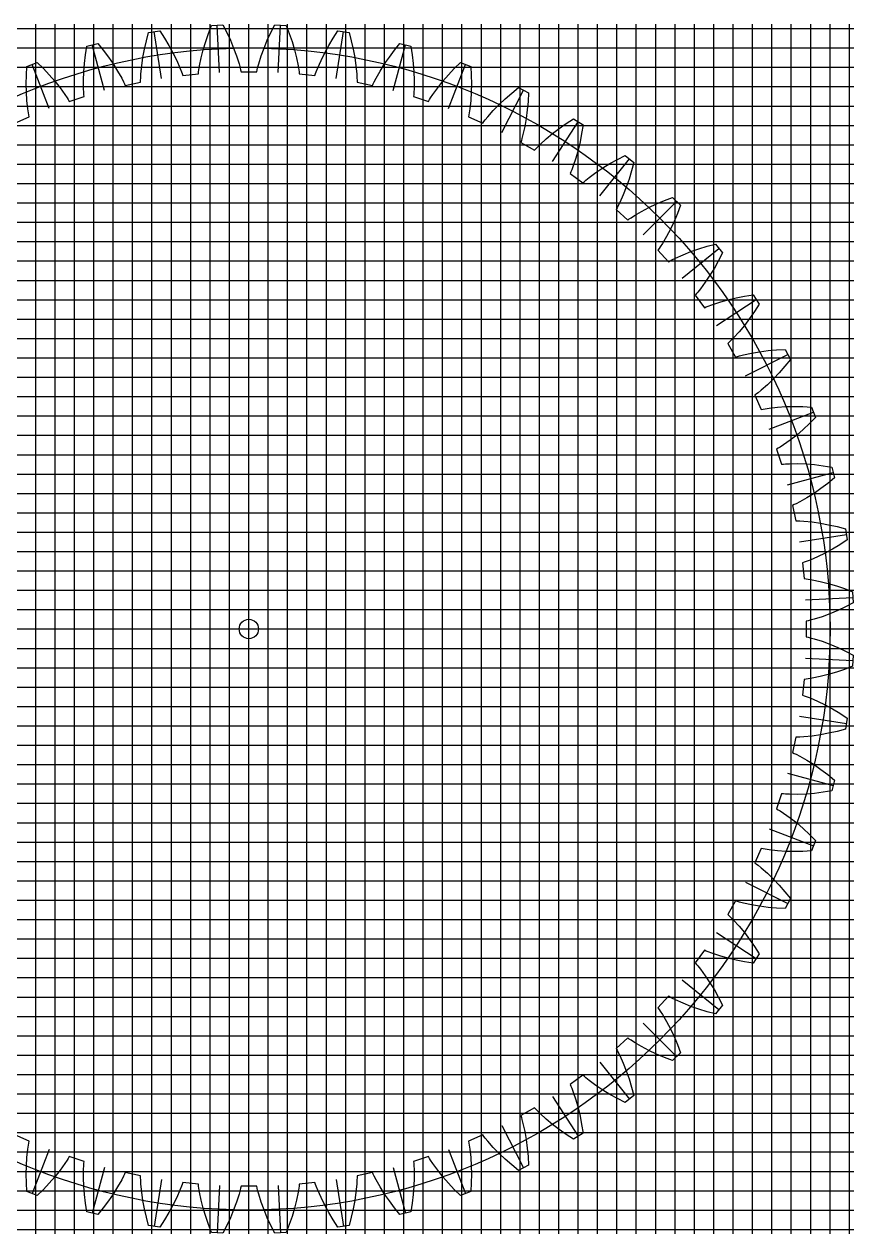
# Model space of a CAD drawing. Extents: x 0 to 82.4, y -0.2 to 62.4.
# Drawn here: x 39.6 to 82.4, y 0 to 62.4 of the extents above; entities that cross this region are included whole.
import ezdxf

# ---------------------------------------------------------------- set-up
doc = ezdxf.new("R2010")
doc.units = 0

msp = doc.modelspace()

# ---------------------------------------------------------------- linework, layer by layer
at = {"layer": 'a'}
for p, q in [((51.22491, 20.8166), (51.22491, 41.63321)), ((40.8166, 31.22491), (61.63321, 31.22491))]:
    msp.add_line(p, q, dxfattribs=at)
msp.add_lwpolyline([(39.15251, 57.34508), (39.89185, 57.67425), (39.87171, 57.77666), (39.85322, 57.87976), (39.82084, 58.08785), (39.77267, 58.51071), (39.7444, 58.94129), (39.73431, 59.37861), (39.74124, 59.82191), (39.76438, 60.27058), (40.30639, 60.47864), (40.62381, 60.1607), (40.92558, 59.8359), (41.2107, 59.50415), (41.47781, 59.16525), (41.72496, 58.81878), (41.84013, 58.64247), (41.89538, 58.55348), (41.94895, 58.4639), (42.71864, 58.71399), (42.70932, 58.81794), (42.70171, 58.92241), (42.69126, 59.13274), (42.68755, 59.55832), (42.70445, 59.9895), (42.74012, 60.42548), (42.79334, 60.86562), (42.86326, 61.30941), (43.42405, 61.45968), (43.7065, 61.1103), (43.97267, 60.75574), (44.22155, 60.396), (44.45177, 60.03104), (44.66135, 59.66063), (44.75746, 59.47325), (44.8031, 59.37897), (44.84701, 59.28428), (45.63863, 59.45254), (45.64023, 59.55691), (45.64358, 59.6616), (45.65517, 59.87187), (45.69597, 60.2955), (45.75784, 60.72255), (45.83889, 61.15241), (45.93783, 61.58458), (46.05375, 62.01864), (46.62718, 62.10946), (46.87156, 61.73247), (47.09921, 61.35203), (47.30912, 60.96825), (47.49994, 60.58122), (47.66965, 60.19093), (47.74564, 59.99453), (47.78118, 59.896), (47.81495, 59.79724), (48.61982, 59.88184), (48.63232, 59.98546), (48.6466, 60.08923), (48.6801, 60.29714), (48.76496, 60.71418), (48.87113, 61.13243), (48.99667, 61.55146), (49.14025, 61.97092), (49.3009, 62.39048), (49.88068, 62.42087), (50.08432, 62.0204), (50.27095, 61.61824), (50.4396, 61.21463), (50.58891, 60.80977), (50.7169, 60.40388), (50.77195, 60.20061), (50.79699, 60.0989), (50.82025, 59.99715), (51.62956, 59.99715), (51.65282, 60.0989), (51.67787, 60.20061), (51.73292, 60.40388), (51.8609, 60.80977), (52.01022, 61.21463), (52.17886, 61.61824), (52.3655, 62.0204), (52.56913, 62.42087), (53.14891, 62.39048), (53.30957, 61.97092), (53.45314, 61.55146), (53.57868, 61.13243), (53.68486, 60.71418), (53.76971, 60.29714), (53.80322, 60.08923), (53.81749, 59.98546), (53.82999, 59.88184), (54.63486, 59.79724), (54.66863, 59.896), (54.70417, 59.99453), (54.78017, 60.19093), (54.94988, 60.58122), (55.14069, 60.96825), (55.35061, 61.35203), (55.57826, 61.73247), (55.82263, 62.10946), (56.39606, 62.01864), (56.51198, 61.58458), (56.61092, 61.15241), (56.69197, 60.72255), (56.75385, 60.2955), (56.79465, 59.87187), (56.80623, 59.6616), (56.80959, 59.55691), (56.81118, 59.45254), (57.6028, 59.28428), (57.64671, 59.37897), (57.69235, 59.47325), (57.78847, 59.66063), (57.99804, 60.03104), (58.22827, 60.396), (58.47715, 60.75574), (58.74332, 61.1103), (59.02576, 61.45968), (59.58656, 61.30941), (59.65647, 60.86562), (59.7097, 60.42548), (59.74537, 59.9895), (59.76226, 59.55832), (59.75856, 59.13274), (59.7481, 58.92241), (59.74049, 58.81794), (59.73117, 58.71399), (60.50087, 58.4639), (60.55443, 58.55348), (60.60968, 58.64247), (60.72485, 58.81878), (60.972, 59.16525), (61.23911, 59.50415), (61.52423, 59.8359), (61.826, 60.1607), (62.14342, 60.47864), (62.68544, 60.27058), (62.70858, 59.82191), (62.71551, 59.37861), (62.70541, 58.94129), (62.67714, 58.51071), (62.62897, 58.08785), (62.59659, 57.87976), (62.5781, 57.77666), (62.55797, 57.67425), (63.2973, 57.34508), (63.35994, 57.42857), (63.42419, 57.51129), (63.55716, 57.6746), (63.83917, 57.99334), (64.14024, 58.30247), (64.45847, 58.60259), (64.79254, 58.89407), (65.14145, 59.17709), (65.65876, 58.91351), (65.63487, 58.46488), (65.59542, 58.02329), (65.53967, 57.58942), (65.46655, 57.16415), (65.37444, 56.74864), (65.32049, 56.54508), (65.29132, 56.44448), (65.26059, 56.34473), (65.96147, 55.94008), (66.03249, 56.01657), (66.10503, 56.09212), (66.25434, 56.24063), (66.56813, 56.52815), (66.89986, 56.80411), (67.24773, 57.06933), (67.61043, 57.32429), (67.98702, 57.56929), (68.47393, 57.25308), (68.40328, 56.8094), (68.31789, 56.37435), (68.21709, 55.94869), (68.09992, 55.53339), (67.96489, 55.12979), (67.88995, 54.93299), (67.85043, 54.83598), (67.80944, 54.73999), (68.46418, 54.26429), (68.54281, 54.33294), (68.62285, 54.4005), (68.78687, 54.53259), (69.12898, 54.78573), (69.48775, 55.02551), (69.86143, 55.25291), (70.2488, 55.46856), (70.64893, 55.67285), (71.10013, 55.30748), (70.98349, 54.87362), (70.85309, 54.44988), (70.70835, 54.03709), (70.54841, 53.63631), (70.37193, 53.24904), (70.27682, 53.06114), (70.22738, 52.9688), (70.17658, 52.87762), (70.77801, 52.33609), (70.86338, 52.39614), (70.95005, 52.45496), (71.12698, 52.56918), (71.49368, 52.78518), (71.87554, 52.98614), (72.27095, 53.17323), (72.67874, 53.34721), (73.09803, 53.50856), (73.50856, 53.09803), (73.34721, 52.67874), (73.17323, 52.27095), (72.98614, 51.87554), (72.78518, 51.49368), (72.56918, 51.12698), (72.45496, 50.95005), (72.39614, 50.86338), (72.33609, 50.77801), (72.87762, 50.17658), (72.9688, 50.22738), (73.06114, 50.27682), (73.24904, 50.37193), (73.63631, 50.54841), (74.03709, 50.70835), (74.44988, 50.85309), (74.87362, 50.98349), (75.30748, 51.10013), (75.67285, 50.64893), (75.46856, 50.2488), (75.25291, 49.86143), (75.02551, 49.48775), (74.78573, 49.12898), (74.53259, 48.78687), (74.4005, 48.62285), (74.33294, 48.54281), (74.26429, 48.46418), (74.73999, 47.80944), (74.83598, 47.85043), (74.93299, 47.88995), (75.12979, 47.96489), (75.53339, 48.09992), (75.94869, 48.21709), (76.37435, 48.31789), (76.8094, 48.40328), (77.25308, 48.47393), (77.56929, 47.98702), (77.32429, 47.61043), (77.06933, 47.24773), (76.80411, 46.89986), (76.52815, 46.56813), (76.24063, 46.25434), (76.09212, 46.10503), (76.01657, 46.03249), (75.94008, 45.96147), (76.34473, 45.26059), (76.44448, 45.29132), (76.54508, 45.32049), (76.74864, 45.37444), (77.16415, 45.46655), (77.58942, 45.53967), (78.02329, 45.59542), (78.46488, 45.63487), (78.91351, 45.65876), (79.17709, 45.14145), (78.89407, 44.79254), (78.60259, 44.45847), (78.30247, 44.14024), (77.99334, 43.83917), (77.6746, 43.55716), (77.51129, 43.42419), (77.42857, 43.35994), (77.34508, 43.2973), (77.67425, 42.55797), (77.77666, 42.5781), (77.87976, 42.59659), (78.08785, 42.62897), (78.51071, 42.67714), (78.94129, 42.70541), (79.37861, 42.71551), (79.82191, 42.70858), (80.27058, 42.68544), (80.47864, 42.14342), (80.1607, 41.826), (79.8359, 41.52423), (79.50415, 41.23911), (79.16525, 40.972), (78.81878, 40.72485), (78.64247, 40.60968), (78.55348, 40.55443), (78.4639, 40.50087), (78.71399, 39.73117), (78.81794, 39.74049), (78.92241, 39.7481), (79.13274, 39.75856), (79.55832, 39.76226), (79.9895, 39.74537), (80.42548, 39.7097), (80.86562, 39.65647), (81.30941, 39.58656), (81.45968, 39.02576), (81.1103, 38.74332), (80.75574, 38.47715), (80.396, 38.22827), (80.03104, 37.99804), (79.66063, 37.78847), (79.47325, 37.69235), (79.37897, 37.64671), (79.28428, 37.6028), (79.45254, 36.81118), (79.55691, 36.80959), (79.6616, 36.80623), (79.87187, 36.79465), (80.2955, 36.75385), (80.72255, 36.69197), (81.15241, 36.61092), (81.58458, 36.51198), (82.01864, 36.39606), (82.10946, 35.82263), (81.73247, 35.57826), (81.35203, 35.35061), (80.96825, 35.14069), (80.58122, 34.94988), (80.19093, 34.78017), (79.99453, 34.70417), (79.896, 34.66863), (79.79724, 34.63486), (79.88184, 33.82999), (79.98546, 33.81749), (80.08923, 33.80322), (80.29714, 33.76971), (80.71418, 33.68486), (81.13243, 33.57868), (81.55146, 33.45314), (81.97092, 33.30957), (82.39048, 33.14891), (82.42087, 32.56913), (82.0204, 32.3655), (81.61824, 32.17886), (81.21463, 32.01022), (80.80977, 31.8609), (80.40388, 31.73292), (80.20061, 31.67787), (80.0989, 31.65282), (79.99715, 31.62956), (79.99715, 30.82025), (80.0989, 30.79699), (80.20061, 30.77195), (80.40388, 30.7169), (80.80977, 30.58891), (81.21463, 30.4396), (81.61824, 30.27095), (82.0204, 30.08432), (82.42087, 29.88068), (82.39048, 29.3009), (81.97092, 29.14025), (81.55146, 28.99667), (81.13243, 28.87113), (80.71418, 28.76496), (80.29714, 28.6801), (80.08923, 28.6466), (79.98546, 28.63232), (79.88184, 28.61982), (79.79724, 27.81495), (79.896, 27.78118), (79.99453, 27.74564), (80.19093, 27.66965), (80.58122, 27.49994), (80.96825, 27.30912), (81.35203, 27.09921), (81.73247, 26.87156), (82.10946, 26.62718), (82.01864, 26.05375), (81.58458, 25.93783), (81.15241, 25.83889), (80.72255, 25.75784), (80.2955, 25.69597), (79.87187, 25.65517), (79.6616, 25.64358), (79.55691, 25.64023), (79.45254, 25.63863), (79.28428, 24.84701), (79.37897, 24.8031), (79.47325, 24.75746), (79.66063, 24.66135), (80.03104, 24.45177), (80.396, 24.22155), (80.75574, 23.97267), (81.1103, 23.7065), (81.45968, 23.42405), (81.30941, 22.86326), (80.86562, 22.79334), (80.42548, 22.74012), (79.9895, 22.70445), (79.55832, 22.68755), (79.13274, 22.69126), (78.92241, 22.70171), (78.81794, 22.70932), (78.71399, 22.71864), (78.4639, 21.94895), (78.55348, 21.89538), (78.64247, 21.84013), (78.81878, 21.72496), (79.16525, 21.47781), (79.50415, 21.2107), (79.8359, 20.92558), (80.1607, 20.62381), (80.47864, 20.30639), (80.27058, 19.76438), (79.82191, 19.74124), (79.37861, 19.73431), (78.94129, 19.7444), (78.51071, 19.77267), (78.08785, 19.82084), (77.87976, 19.85322), (77.77666, 19.87171), (77.67425, 19.89185), (77.34508, 19.15251), (77.42857, 19.08988), (77.51129, 19.02563), (77.6746, 18.89266), (77.99334, 18.61065), (78.30247, 18.30957), (78.60259, 17.99134), (78.89407, 17.65727), (79.17709, 17.30836), (78.91351, 16.79106), (78.46488, 16.81494), (78.02329, 16.85439), (77.58942, 16.91014), (77.16415, 16.98326), (76.74864, 17.07537), (76.54508, 17.12933), (76.44448, 17.15849), (76.34473, 17.18922), (75.94008, 16.48834), (76.01657, 16.41733), (76.09212, 16.34478), (76.24063, 16.19547), (76.52815, 15.88169), (76.80411, 15.54995), (77.06933, 15.20209), (77.32429, 14.83938), (77.56929, 14.4628), (77.25308, 13.97588), (76.8094, 14.04653), (76.37435, 14.13192), (75.94869, 14.23272), (75.53339, 14.34989), (75.12979, 14.48493), (74.93299, 14.55987), (74.83598, 14.59939), (74.73999, 14.64038), (74.26429, 13.98563), (74.33294, 13.90701), (74.4005, 13.82696), (74.53259, 13.66295), (74.78573, 13.32083), (75.02551, 12.96206), (75.25291, 12.58838), (75.46856, 12.20101), (75.67285, 11.80088), (75.30748, 11.34969), (74.87362, 11.46633), (74.44988, 11.59673), (74.03709, 11.74147), (73.63631, 11.90141), (73.24904, 12.07789), (73.06114, 12.17299), (72.9688, 12.22243), (72.87762, 12.27323), (72.33609, 11.6718), (72.39614, 11.58643), (72.45496, 11.49976), (72.56918, 11.32284), (72.78518, 10.95613), (72.98614, 10.57427), (73.17323, 10.17887), (73.34721, 9.77108), (73.50856, 9.35178), (73.09803, 8.94125), (72.67874, 9.1026), (72.27095, 9.27658), (71.87554, 9.46368), (71.49368, 9.66463), (71.12698, 9.88063), (70.95005, 9.99485), (70.86338, 10.05367), (70.77801, 10.11373), (70.17658, 9.57219), (70.22738, 9.48102), (70.27682, 9.38867), (70.37193, 9.20078), (70.54841, 8.81351), (70.70835, 8.41273), (70.85309, 7.99993), (70.98349, 7.57619), (71.10013, 7.14233), (70.64893, 6.77696), (70.2488, 6.98126), (69.86143, 7.1969), (69.48775, 7.42431), (69.12898, 7.66408), (68.78687, 7.91722), (68.62285, 8.04931), (68.54281, 8.11687), (68.46418, 8.18552), (67.80944, 7.70982), (67.85043, 7.61383), (67.88995, 7.51683), (67.96489, 7.32002), (68.09992, 6.91642), (68.21709, 6.50112), (68.31789, 6.07546), (68.40328, 5.64041), (68.47393, 5.19673), (67.98702, 4.88052), (67.61043, 5.12553), (67.24773, 5.38049), (66.89986, 5.6457), (66.56813, 5.92166), (66.25434, 6.20918), (66.10503, 6.35769), (66.03249, 6.43325), (65.96147, 6.50974), (65.26059, 6.10508), (65.29132, 6.00534), (65.32049, 5.90473), (65.37444, 5.70117), (65.46655, 5.28567), (65.53967, 4.86039), (65.59542, 4.42653), (65.63487, 3.98493), (65.65876, 3.5363), (65.14145, 3.27272), (64.79254, 3.55575), (64.45847, 3.84722), (64.14024, 4.14735), (63.83917, 4.45647), (63.55716, 4.77522), (63.42419, 4.93852), (63.35994, 5.02124), (63.2973, 5.10474), (62.55797, 4.77556), (62.5781, 4.67315), (62.59659, 4.57005), (62.62897, 4.36196), (62.67714, 3.93911), (62.70541, 3.50852), (62.71551, 3.0712), (62.70858, 2.62791), (62.68544, 2.17924), (62.14342, 1.97117), (61.826, 2.28912), (61.52423, 2.61392), (61.23911, 2.94566), (60.972, 3.28456), (60.72485, 3.63104), (60.60968, 3.80735), (60.55443, 3.89634), (60.50087, 3.98592), (59.73117, 3.73583), (59.74049, 3.63187), (59.7481, 3.5274), (59.75856, 3.31707), (59.76226, 2.8915), (59.74537, 2.46031), (59.7097, 2.02434), (59.65647, 1.58419), (59.58656, 1.1404), (59.02576, 0.99013), (58.74332, 1.33952), (58.47715, 1.69408), (58.22827, 2.05381), (57.99804, 2.41878), (57.78847, 2.78919), (57.69235, 2.97657), (57.64671, 3.07084), (57.6028, 3.16553), (56.81118, 2.99727), (56.80959, 2.89291), (56.80623, 2.78822), (56.79465, 2.57794), (56.75385, 2.15431), (56.69197, 1.72726), (56.61092, 1.2974), (56.51198, 0.86523), (56.39606, 0.43117), (55.82263, 0.34035), (55.57826, 0.71734), (55.35061, 1.09779), (55.14069, 1.48156), (54.94988, 1.86859), (54.78017, 2.25888), (54.70417, 2.45528), (54.66863, 2.55381), (54.63486, 2.65257), (53.82999, 2.56798), (53.81749, 2.46435), (53.80322, 2.36059), (53.76971, 2.15268), (53.68486, 1.73563), (53.57868, 1.31739), (53.45314, 0.89835), (53.30957, 0.47889), (53.14891, 0.05933), (52.56913, 0.02895), (52.3655, 0.42942), (52.17886, 0.83157), (52.01022, 1.23519), (51.8609, 1.64004), (51.73292, 2.04593), (51.67787, 2.2492), (51.65282, 2.35091), (51.62956, 2.45266), (50.82025, 2.45266), (50.79699, 2.35091), (50.77195, 2.2492), (50.7169, 2.04593), (50.58891, 1.64004), (50.4396, 1.23519), (50.27095, 0.83157), (50.08432, 0.42942), (49.88068, 0.02895), (49.3009, 0.05933), (49.14025, 0.47889), (48.99667, 0.89835), (48.87113, 1.31739), (48.76496, 1.73563), (48.6801, 2.15268), (48.6466, 2.36059), (48.63232, 2.46435), (48.61982, 2.56798), (47.81495, 2.65257), (47.78118, 2.55381), (47.74564, 2.45528), (47.66965, 2.25888), (47.49994, 1.86859), (47.30912, 1.48156), (47.09921, 1.09779), (46.87156, 0.71734), (46.62718, 0.34035), (46.05375, 0.43117), (45.93783, 0.86523), (45.83889, 1.2974), (45.75784, 1.72726), (45.69597, 2.15431), (45.65517, 2.57794), (45.64358, 2.78822), (45.64023, 2.89291), (45.63863, 2.99727), (44.84701, 3.16553), (44.8031, 3.07084), (44.75746, 2.97657), (44.66135, 2.78919), (44.45177, 2.41878), (44.22155, 2.05381), (43.97267, 1.69408), (43.7065, 1.33952), (43.42405, 0.99013), (42.86326, 1.1404), (42.79334, 1.58419), (42.74012, 2.02434), (42.70445, 2.46031), (42.68755, 2.8915), (42.69126, 3.31707), (42.70171, 3.5274), (42.70932, 3.63187), (42.71864, 3.73583), (41.94895, 3.98592), (41.89538, 3.89634), (41.84013, 3.80735), (41.72496, 3.63104), (41.47781, 3.28456), (41.2107, 2.94566), (40.92558, 2.61392), (40.62381, 2.28912), (40.30639, 1.97117), (39.76438, 2.17924), (39.74124, 2.62791), (39.73431, 3.0712), (39.7444, 3.50852), (39.77267, 3.93911), (39.82084, 4.36196), (39.85322, 4.57005), (39.87171, 4.67315), (39.89185, 4.77556), (39.15251, 5.10474)], dxfattribs=at)
msp.add_circle((51.22491, 31.22491), 0.5, dxfattribs=at)
at = {"layer": 'b'}
for p, q in [((40.22491, 0), (40.22491, 62.44981)), ((41.22491, 0), (41.22491, 62.44981)), ((42.22491, 0), (42.22491, 62.44981)), ((43.22491, 0), (43.22491, 62.44981)), ((44.22491, 0), (44.22491, 62.44981)), ((45.22491, 0), (45.22491, 62.44981)), ((46.22491, 0), (46.22491, 62.44981)), ((47.22491, 0), (47.22491, 62.44981)), ((48.22491, 0), (48.22491, 62.44981)), ((49.22491, 0), (49.22491, 62.44981)), ((50.22491, 0), (50.22491, 62.44981)), ((51.22491, 0), (51.22491, 62.44981)), ((52.22491, 0), (52.22491, 62.44981)), ((53.22491, 0), (53.22491, 62.44981)), ((54.22491, 0), (54.22491, 62.44981)), ((55.22491, 0), (55.22491, 62.44981)), ((56.22491, 0), (56.22491, 62.44981)), ((57.22491, 0), (57.22491, 62.44981)), ((58.22491, 0), (58.22491, 62.44981)), ((59.22491, 0), (59.22491, 62.44981)), ((60.22491, 0), (60.22491, 62.44981)), ((61.22491, 0), (61.22491, 62.44981)), ((62.22491, 0), (62.22491, 62.44981)), ((63.22491, 0), (63.22491, 62.44981)), ((64.22491, 0), (64.22491, 62.44981)), ((65.22491, 0), (65.22491, 62.44981)), ((66.22491, 0), (66.22491, 62.44981)), ((67.22491, 0), (67.22491, 62.44981)), ((68.22491, 0), (68.22491, 62.44981)), ((69.22491, 0), (69.22491, 62.44981)), ((70.22491, 0), (70.22491, 62.44981)), ((71.22491, 0), (71.22491, 62.44981)), ((72.22491, 0), (72.22491, 62.44981)), ((73.22491, 0), (73.22491, 62.44981)), ((74.22491, 0), (74.22491, 62.44981)), ((75.22491, 0), (75.22491, 62.44981)), ((76.22491, 0), (76.22491, 62.44981)), ((77.22491, 0), (77.22491, 62.44981)), ((78.22491, 0), (78.22491, 62.44981)), ((79.22491, 0), (79.22491, 62.44981)), ((80.22491, 0), (80.22491, 62.44981)), ((81.22491, 0), (81.22491, 62.44981)), ((82.22491, 0), (82.22491, 62.44981)), ((0, 62.22491), (82.44981, 62.22491)), ((0, 61.22491), (82.44981, 61.22491)), ((0, 60.22491), (82.44981, 60.22491)), ((0, 59.22491), (82.44981, 59.22491)), ((0, 58.22491), (82.44981, 58.22491)), ((0, 57.22491), (82.44981, 57.22491)), ((0, 56.22491), (82.44981, 56.22491)), ((0, 55.22491), (82.44981, 55.22491)), ((0, 54.22491), (82.44981, 54.22491)), ((0, 53.22491), (82.44981, 53.22491)), ((0, 52.22491), (82.44981, 52.22491)), ((0, 51.22491), (82.44981, 51.22491)), ((0, 50.22491), (82.44981, 50.22491)), ((0, 49.22491), (82.44981, 49.22491)), ((0, 48.22491), (82.44981, 48.22491)), ((0, 47.22491), (82.44981, 47.22491)), ((0, 46.22491), (82.44981, 46.22491)), ((0, 45.22491), (82.44981, 45.22491)), ((0, 44.22491), (82.44981, 44.22491)), ((0, 43.22491), (82.44981, 43.22491)), ((0, 42.22491), (82.44981, 42.22491)), ((0, 41.22491), (82.44981, 41.22491)), ((0, 40.22491), (82.44981, 40.22491)), ((0, 39.22491), (82.44981, 39.22491)), ((0, 38.22491), (82.44981, 38.22491)), ((0, 37.22491), (82.44981, 37.22491)), ((0, 36.22491), (82.44981, 36.22491)), ((0, 35.22491), (82.44981, 35.22491)), ((0, 34.22491), (82.44981, 34.22491)), ((0, 33.22491), (82.44981, 33.22491)), ((0, 32.22491), (82.44981, 32.22491)), ((0, 31.22491), (82.44981, 31.22491)), ((0, 30.22491), (82.44981, 30.22491)), ((0, 29.22491), (82.44981, 29.22491)), ((0, 28.22491), (82.44981, 28.22491)), ((0, 27.22491), (82.44981, 27.22491)), ((0, 26.22491), (82.44981, 26.22491)), ((0, 25.22491), (82.44981, 25.22491)), ((0, 24.22491), (82.44981, 24.22491)), ((0, 23.22491), (82.44981, 23.22491)), ((0, 22.22491), (82.44981, 22.22491)), ((0, 21.22491), (82.44981, 21.22491)), ((0, 20.22491), (82.44981, 20.22491)), ((0, 19.22491), (82.44981, 19.22491)), ((0, 18.22491), (82.44981, 18.22491)), ((0, 17.22491), (82.44981, 17.22491)), ((0, 16.22491), (82.44981, 16.22491)), ((0, 15.22491), (82.44981, 15.22491)), ((0, 14.22491), (82.44981, 14.22491)), ((0, 13.22491), (82.44981, 13.22491)), ((0, 12.22491), (82.44981, 12.22491)), ((0, 11.22491), (82.44981, 11.22491)), ((0, 10.22491), (82.44981, 10.22491)), ((0, 9.22491), (82.44981, 9.22491)), ((0, 8.22491), (82.44981, 8.22491)), ((0, 7.22491), (82.44981, 7.22491)), ((0, 6.22491), (82.44981, 6.22491)), ((0, 5.22491), (82.44981, 5.22491)), ((0, 4.22491), (82.44981, 4.22491)), ((0, 3.22491), (82.44981, 3.22491)), ((0, 2.22491), (82.44981, 2.22491)), ((0, 1.22491), (82.44981, 1.22491)), ((0, 0.22491), (82.44981, 0.22491))]:
    msp.add_line(p, q, dxfattribs=at)
at = {"layer": 'c'}
for p, q in [((46.72349, 59.64573), (46.34026, 62.06538)), ((49.71893, 59.96056), (49.59072, 62.40702)), ((52.73088, 59.96056), (52.85909, 62.40702)), ((55.72632, 59.64573), (56.10956, 62.06538)), ((43.77736, 59.01951), (43.14331, 61.38585)), ((58.67245, 59.01951), (59.30651, 61.38585)), ((40.91284, 58.08877), (40.0349, 60.37587)), ((61.53698, 58.08877), (62.41491, 60.37587)), ((64.28853, 56.8637), (65.40072, 59.0465)), ((66.89695, 55.35773), (68.23121, 57.41232)), ((69.33366, 53.58735), (70.87538, 55.49122)), ((71.57197, 51.57197), (73.30425, 53.30425)), ((73.58735, 49.33366), (75.49122, 50.87538)), ((75.35773, 46.89695), (77.41232, 48.23121)), ((76.8637, 44.28853), (79.0465, 45.40072)), ((78.08877, 41.53698), (80.37587, 42.41491)), ((79.01951, 38.67245), (81.38585, 39.30651)), ((79.64573, 35.72632), (82.06538, 36.10956)), ((79.96056, 32.73088), (82.40702, 32.85909)), ((79.96056, 29.71893), (82.40702, 29.59072)), ((79.64573, 26.72349), (82.06538, 26.34026)), ((79.01951, 23.77736), (81.38585, 23.14331)), ((78.08877, 20.91284), (80.37587, 20.0349)), ((76.8637, 18.16129), (79.0465, 17.0491)), ((75.35773, 15.55287), (77.41232, 14.2186)), ((73.58735, 13.11615), (75.49122, 11.57444)), ((71.57197, 10.87784), (73.30425, 9.14556)), ((69.33366, 8.86246), (70.87538, 6.9586)), ((66.89695, 7.09208), (68.23121, 5.0375)), ((64.28853, 5.58611), (65.40072, 3.40331)), ((40.91284, 4.36104), (40.0349, 2.07395)), ((61.53698, 4.36104), (62.41491, 2.07395)), ((43.77736, 3.4303), (43.14331, 1.06396)), ((58.67245, 3.4303), (59.30651, 1.06396)), ((46.72349, 2.80408), (46.34026, 0.38443)), ((55.72632, 2.80408), (56.10956, 0.38443)), ((49.71893, 2.48925), (49.59072, 0.04279)), ((52.73088, 2.48925), (52.85909, 0.04279))]:
    msp.add_line(p, q, dxfattribs=at)
msp.add_circle((51.22491, 31.22491), 30, dxfattribs=at)

doc.saveas('drawing.dxf')
